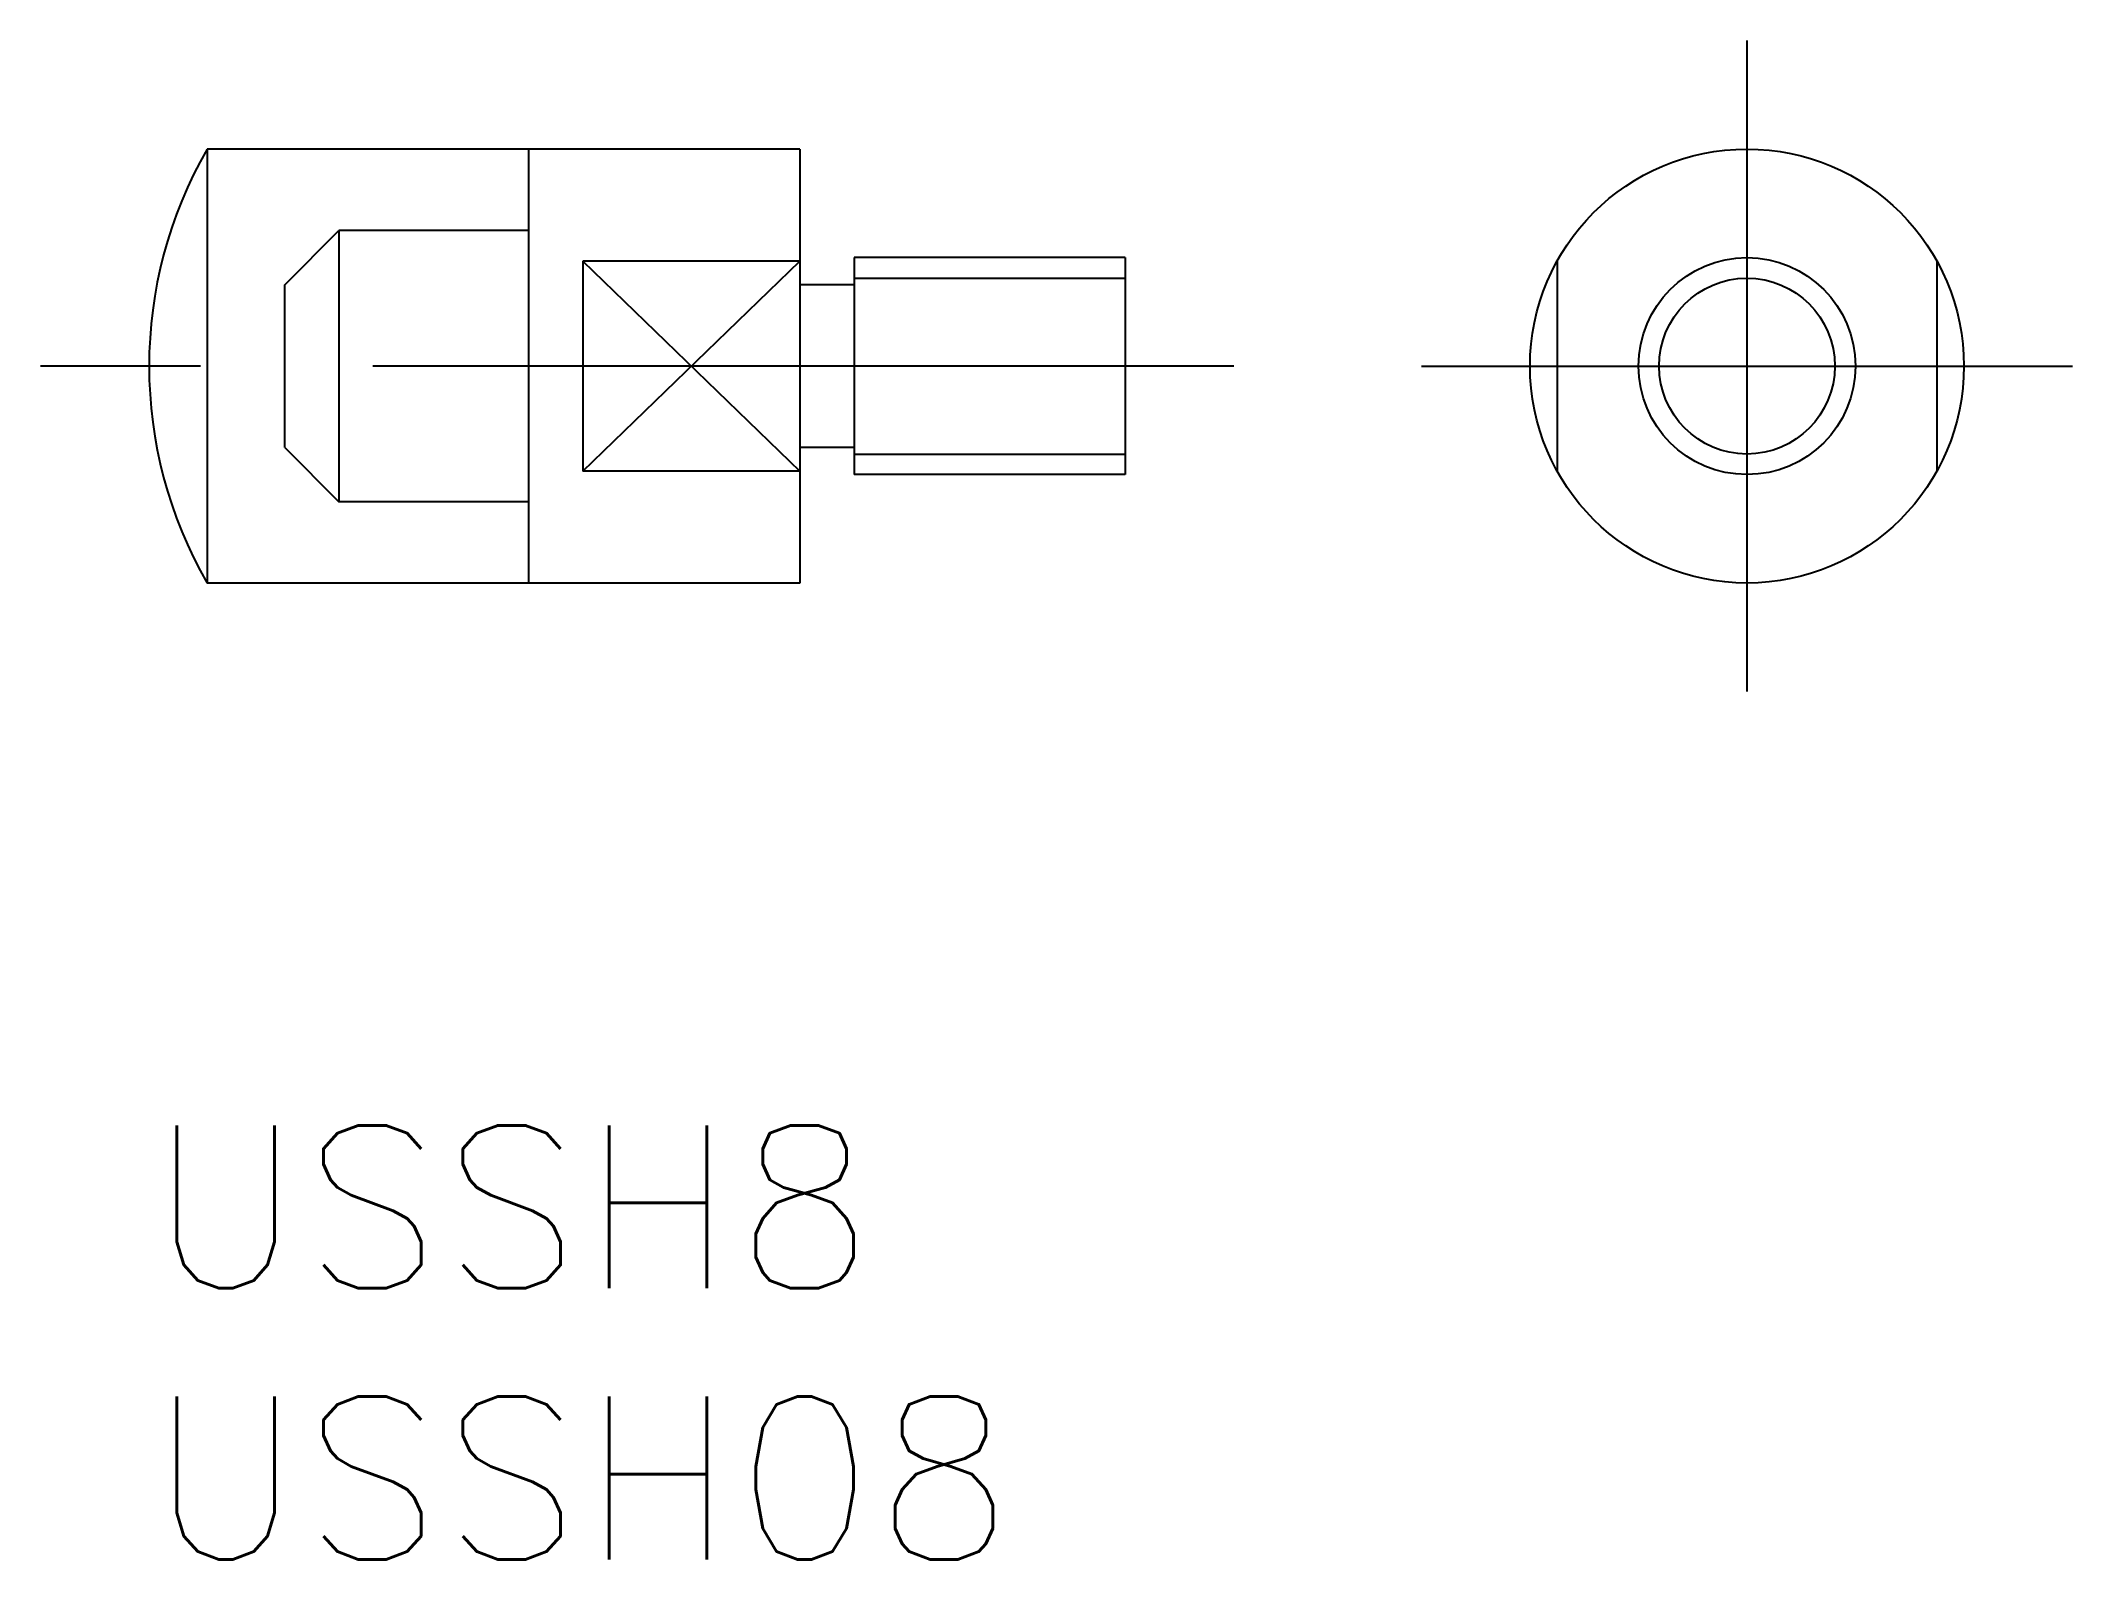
# Model space of a CAD drawing. Extents: x -2 to 35.5, y -8 to 20.
import ezdxf

# ---------------------------------------------------------------- set-up
doc = ezdxf.new("R2010")
doc.units = 0
doc.header["$LTSCALE"] = 0.5
doc.linetypes.add('CENTER', pattern=[50.8, 31.75, -6.35, 6.35, -6.35])
doc.linetypes.add('DASHED', pattern=[19.05, 12.7, -6.35])
for name, color, linetype in [('MSM_CENTER', 1, 'CENTER'), ('MSM_CONTINUOUS', 7, 'CONTINUOUS'), ('MSM_DASHED', 4, 'DASHED'), ('MSM_NARROW', 5, 'CONTINUOUS'), ('MSM_PART_NUMBER', 7, 'CONTINUOUS')]:
    doc.layers.add(name, color=color, linetype=linetype)
doc.styles.get("Standard").update_dxf_attribs({"font": 'txt.shx', "height": 3, "bigfont": 'bigfont.shx'})

# ---------------------------------------------------------------- blocks, each defined once
blk = doc.blocks.new('*U3')
at = {"layer": 'MSM_PART_NUMBER'}
blk.add_text('USSH8', height=3, dxfattribs=at).set_placement((0, -3))
blk = doc.blocks.new('*U4')
at = {"layer": 'MSM_PART_NUMBER'}
blk.add_text('USSH08', height=3, dxfattribs=at).set_placement((0, -8))

msp = doc.modelspace()

# ---------------------------------------------------------------- linework, layer by layer
at = {"layer": 'MSM_CENTER'}
for p, q in [((29.463, 20), (29.463, 8)), ((20, 14), (-2, 14)), ((23.463, 14), (35.463, 14))]:
    msp.add_line(p, q, dxfattribs=at)
at = {"layer": 'MSM_CONTINUOUS'}
for p, q in [((1.072, 18), (1.072, 10)), ((12, 18), (1.072, 18)), ((7, 10), (7, 18)), ((12, 18), (12, 10)), ((8, 15.936), (8, 12.064)), ((12, 15.936), (8, 15.936)), ((18, 16), (13, 16)), ((13, 16), (13, 12)), ((18, 16), (18, 12)), ((25.963, 15.936), (25.963, 12.064)), ((32.963, 15.936), (32.963, 12.064)), ((13, 15.5), (12, 15.5)), ((13, 12.5), (12, 12.5)), ((12, 12.064), (8, 12.064)), ((18, 12), (13, 12)), ((12, 10), (1.072, 10))]:
    msp.add_line(p, q, dxfattribs=at)
for radius in [4, 2]:
    msp.add_circle((29.463, 14), radius, dxfattribs=at)
msp.add_arc((8, 14), 8, 150, 210, dxfattribs=at)
at = {"layer": 'MSM_DASHED'}
for p, q in [((2.5, 15.5), (3.5, 16.5)), ((7, 16.5), (3.5, 16.5)), ((3.5, 16.5), (3.5, 11.5)), ((2.5, 12.5), (2.5, 15.5)), ((2.5, 12.5), (3.5, 11.5)), ((7, 11.5), (3.5, 11.5))]:
    msp.add_line(p, q, dxfattribs=at)
at = {"layer": 'MSM_NARROW'}
for p, q in [((8, 15.936), (12, 12.064)), ((8, 12.064), (12, 15.936)), ((13, 15.621), (18, 15.621)), ((13, 12.379), (18, 12.379))]:
    msp.add_line(p, q, dxfattribs=at)
msp.add_circle((29.463, 14), 1.621, dxfattribs=at)

# ---------------------------------------------------------------- block references
at = {"layer": 'MSM_CONTINUOUS'}
for name in ['*U3', '*U4']:
    msp.add_blockref(name, (0, 0), dxfattribs=at)

doc.saveas('drawing.dxf')
